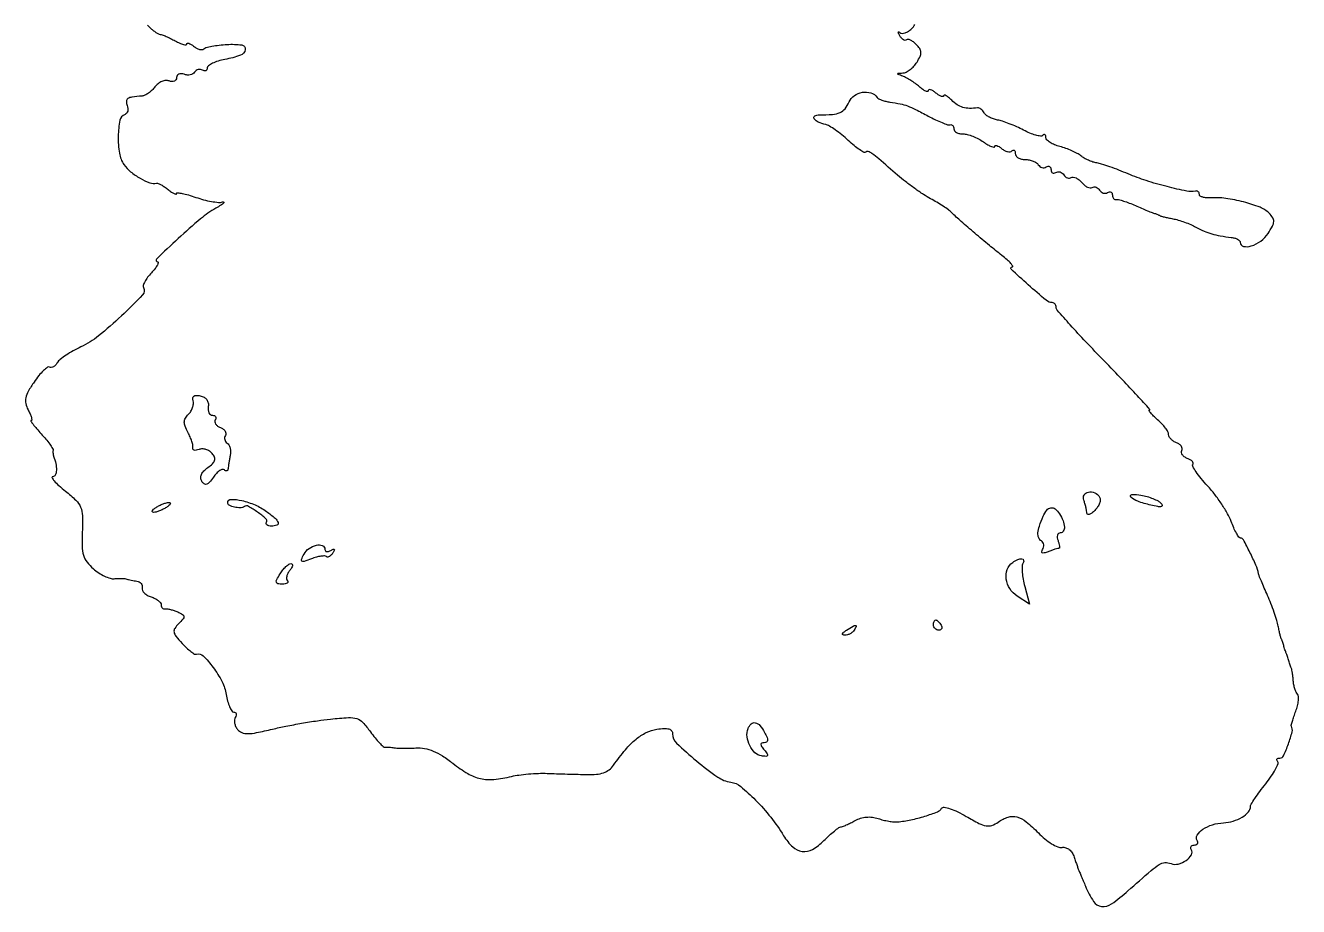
# Model space of a CAD drawing. Extents: x 0 to 263, y 1 to 345.
# Drawn here: x 14.4 to 263.4, y 1 to 173.2 of the extents above; entities that cross this region are included whole.
import ezdxf

# ---------------------------------------------------------------- set-up
doc = ezdxf.new("R2010")
doc.units = 0

msp = doc.modelspace()

# ---------------------------------------------------------------- linework, layer by layer
msp.add_lwpolyline([(38.294201, 173.229769, -0.03666), (38.85, 172.75, 0.024167), (39.379949, 172.268947, 0.02649), (39.938438, 171.856778, 0.027239), (40.448948, 171.558792, 0.106224), (40.8, 171.464565, -0.078349), (41.198794, 171.380832, -0.011882), (41.955313, 171.072425, -0.013066), (42.837236, 170.66047, -0.010974), (43.75, 170.179381, 0.021153), (44.613501, 169.746478, 0.041295), (45.339062, 169.489924, 0.064248), (45.837844, 169.425217, 0.414416), (46, 169.587261, -0.346558), (46.118072, 169.737152, -0.141947), (46.394215, 169.724541, -0.063781), (46.826354, 169.513106, -0.027583), (47.342009, 169.131121, 0.047616), (47.901172, 168.750573, 0.063773), (48.471384, 168.526102, 0.079639), (48.965802, 168.482125, 0.180722), (49.302167, 168.6355, -0.135507), (49.750636, 168.889914, -0.015366), (50.901087, 169.142256, -0.017699), (52.316735, 169.355917, -0.013524), (53.877261, 169.492588, -0.046928), (56.742327, 169.396644, -0.42111), (57.424413, 168.492653, -0.277593), (56.495271, 167.372139, -0.037893), (53.430731, 166.552983, 0.02686), (52.116628, 166.232579, 0.03931), (51.007777, 165.800658, 0.044933), (50.220353, 165.328841, 0.239732), (50, 164.89567, -0.104928), (49.927542, 164.554196, -0.180035), (49.726548, 164.348744, -0.164464), (49.424658, 164.314148, -0.085625), (49.069098, 164.457295, 0.103611), (48.667904, 164.60242, 0.098908), (48.235069, 164.577909, 0.096804), (47.837438, 164.387421, 0.094647), (47.537073, 164.059986, -0.125083), (47.196646, 163.730973, -0.08122), (46.681312, 163.538534, -0.072801), (46.07409, 163.508172, -0.06786), (45.467975, 163.650663, 0.074138), (44.906817, 163.775208, 0.122511), (44.431218, 163.691898, 0.152443), (44.117201, 163.41661, 0.137982), (44, 163, -0.138511), (43.882382, 162.583565, -0.152473), (43.567414, 162.308627, -0.122232), (43.090319, 162.22586, -0.073865), (42.527366, 162.351125, 0.11717), (41.868866, 162.439314, 0.073576), (41.112092, 162.24847, 0.06724), (40.375774, 161.818834, 0.066653), (39.777366, 161.208114, -0.039551), (39.196271, 160.547129, -0.03741), (38.508039, 159.972383, -0.039711), (37.81983, 159.558339, -0.095893), (37.25, 159.4, 0.01229), (35.274183, 159.192954, 0.108731), (34.454246, 158.897736, 0.258969), (34.180211, 158.398235, 0.090592), (34.336834, 157.564608, -0.06514), (34.474812, 156.991634, -0.085552), (34.440208, 156.455649, -0.104036), (34.243211, 156.03989, -0.150939), (33.915264, 155.805088, 0.271807), (32.918881, 154.665042, 0.041802), (32.593997, 151.549665, 0.044071), (32.820171, 148.215454, 0.114293), (33.715573, 145.995689, 0.06897), (35.006322, 144.606645, 0.041922), (36.858973, 143.337693, 0.041676), (38.754036, 142.460659, 0.142226), (40.096305, 142.369801, -0.155037), (40.425876, 142.339176, -0.026051), (41.003219, 142.058598, -0.026368), (41.669445, 141.643515, -0.020706), (42.346305, 141.127555, 0.019554), (42.981453, 140.641074, 0.041702), (43.514227, 140.328079, 0.077448), (43.870501, 140.220511, 0.455427), (44, 140.333196, -0.446307), (44.182349, 140.496791, -0.020851), (45.101563, 140.357854, -0.022917), (46.311618, 140.064897, -0.012939), (47.75, 139.605358, 0.019762), (49.295702, 139.13467, 0.02116), (50.839062, 138.799642, 0.021294), (52.181823, 138.625644, 0.086455), (53, 138.696345, -0.230491), (53.219469, 138.653136, -0.46806), (53.226794, 138.499982, -0.045154), (52.670159, 138.074358, -0.010645), (51.665683, 137.470512, 0.044577), (48.709502, 135.408457, 0.011378), (44.319158, 131.55066, 0.006222), (40.072704, 127.54585, 0.67171), (40.288955, 127.005589, -0.471806), (40.429625, 126.832357, -0.078531), (40.25737, 126.369655, -0.040607), (39.788228, 125.675447, -0.018642), (39.073536, 124.848556, 0.026152), (38.338458, 123.971813, 0.037214), (37.789155, 123.116798, 0.041232), (37.469567, 122.38993, 0.225036), (37.515832, 121.974384, -0.341723), (37.367156, 120.5635, -0.011889), (33.204183, 116.416586, -0.020476), (28.749371, 112.519305, -0.060722), (25.307469, 110.378142, 0.018545), (23.790377, 109.603132, 0.020255), (22.380078, 108.7387, 0.020185), (21.240648, 107.906611, 0.087767), (20.68854, 107.282922, -0.052598), (20.324754, 106.808934, -0.072649), (19.903675, 106.478032, -0.092767), (19.493272, 106.334701, -0.177987), (19.156157, 106.403489, 0.30657), (18.744788, 106.38646, 0.032522), (17.973173, 105.734767, 0.031304), (17.072644, 104.752173, 0.019634), (16.141335, 103.501315, 0.020834), (14.998617, 101.67488, 0.075842), (14.510356, 100.400999, 0.107954), (14.510858, 99.291146, 0.069077), (14.958901, 98.076793, -0.017226), (15.350713, 97.279867, -0.032663), (15.60069, 96.610058, -0.042973), (15.700469, 96.132575, -0.449847), (15.582933, 96, 0.591599), (15.511747, 95.870422, 0.017721), (15.948515, 95.234078, 0.018158), (16.619054, 94.393371, 0.009457), (17.51195, 93.392604, -0.013011), (18.43157, 92.347021, -0.018151), (19.1943, 91.362366, -0.014702), (19.762029, 90.520594, -0.174705), (19.84578, 90.142604, 0.033146), (19.828349, 89.860012, 0.023333), (19.84469, 89.54189, 0.023647), (19.889195, 89.23767, 0.044827), (19.95809, 89, -0.042036), (20.384972, 87.557475, -0.062501), (20.488593, 86.246088, -0.091969), (20.273921, 85.326799, -0.297859), (19.774012, 85, 0.568316), (19.645452, 84.784163, 0.057096), (20.072066, 84.174366, 0.030133), (20.975896, 83.269407, 0.013569), (22.261758, 82.189331, -0.024673), (24.313675, 80.386623, -0.102226), (25.236028, 79.029356, -0.092005), (25.594338, 77.345321, -0.017898), (25.56426, 74.226203, 0.017451), (25.534283, 71.38114, 0.066725), (25.81197, 69.633957, 0.090794), (26.487828, 68.309868, 0.050554), (27.731868, 66.985342, 0.034772), (28.775188, 66.19847, 0.034251), (29.92261, 65.559372, 0.036292), (31.003882, 65.143513, 0.098648), (31.81687, 65.063625, -0.016411), (32.516276, 65.109776, -0.015816), (33.225893, 65.1108, -0.015957), (33.850391, 65.07197, -0.054023), (34.25, 64.990154, 0.01928), (34.624132, 64.886073, 0.007572), (35.146875, 64.770474, 0.007482), (35.716469, 64.66239, 0.009259), (36.25, 64.579545, -0.092398), (36.709614, 64.427336, -0.101976), (37.065342, 64.123228, -0.106388), (37.261764, 63.714773, -0.109047), (37.270313, 63.265486, 0.163275), (37.331397, 62.781266, 0.082685), (37.68963, 62.273243, 0.067893), (38.280084, 61.818718, 0.053335), (39.020313, 61.493553, -0.040116), (39.777922, 61.184328, -0.050034), (40.418467, 60.775841, -0.05848), (40.860011, 60.335086, -0.168947), (41, 59.932612, 0.081871), (41.056736, 59.58844, 0.111202), (41.220312, 59.32059, 0.126772), (41.464372, 59.171342, 0.126989), (41.75, 59.158759, -0.088557), (42.150672, 59.171563, -0.023028), (42.786201, 59.04884, -0.022675), (43.509133, 58.839278, -0.021417), (44.224301, 58.561631, -0.030268), (45.165661, 58.079109, -0.242498), (45.416777, 57.67929, -0.199701), (45.260249, 57.189327, -0.020493), (44.419023, 56.276165, 0.049517), (43.650421, 55.338133, 0.191414), (43.497061, 54.615918, 0.128876), (43.863119, 53.80786, 0.018126), (45.077466, 52.417541, 0.017268), (45.960582, 51.540276, 0.024916), (46.804077, 50.833093, 0.022661), (47.526006, 50.336452, 0.223362), (47.882745, 50.294248, -0.283787), (49.195737, 49.985041, -0.037372), (51.149256, 47.720377, -0.040794), (52.884703, 44.924517, -0.078434), (53.705892, 42.424951, 0.024849), (53.986325, 41.112865, 0.03717), (54.371072, 40.006079, 0.041678), (54.795698, 39.214135, 0.254095), (55.189859, 39, -0.138566), (55.489868, 38.91523, -0.191081), (55.655883, 38.693382, -0.139214), (55.651889, 38.355837, -0.066371), (55.472927, 37.956195, 0.117071), (55.307788, 37.458696, 0.069183), (55.339681, 36.830587, 0.063146), (55.553778, 36.173547, 0.062983), (55.925219, 35.590106, 0.128308), (56.766747, 34.985704, 0.094372), (57.901427, 34.779883, 0.047629), (59.655981, 34.962898, 0.009304), (62.761308, 35.649901, -0.009921), (65.364876, 36.222532, -0.006046), (68.460362, 36.800414, -0.006058), (71.543748, 37.299125, -0.010668), (74.103752, 37.625747, -0.011777), (77.617574, 37.914568, -0.092302), (79.237114, 37.710038, -0.129618), (80.428644, 36.950491, -0.03169), (81.908784, 35.1281, 0.015355), (82.802642, 33.951026, 0.022268), (83.667585, 32.974188, 0.019022), (84.422793, 32.25134, 0.220599), (84.805032, 32.136765, -0.037169), (85.141748, 32.159939, -0.016224), (85.589603, 32.142896, -0.015951), (86.066234, 32.093927, -0.020508), (86.5, 32.017104, 0.043754), (87.079086, 31.942074, 0.007938), (88.163417, 31.914396, 0.008495), (89.437613, 31.923755, 0.00761), (90.75844, 31.976028, -0.057628), (92.491167, 31.871324, -0.054091), (94.193683, 31.375192, -0.045309), (95.995176, 30.432291, -0.024281), (98.038254, 28.969702, 0.033993), (100.955769, 26.965603, 0.078741), (103.419234, 25.990861, 0.079367), (106.051103, 25.829547, 0.034963), (109.5, 26.411225, -0.025733), (110.933591, 26.68029, -0.012367), (112.79375, 26.884495, -0.012227), (114.749299, 27.002272, -0.017105), (116.5, 27.004889, 0.000368), (118.306244, 26.94711, 0.000225), (120.437677, 26.881457, 0.000225), (122.548966, 26.818325, 0.0004), (124.287835, 26.768507, 0.030691), (126.102704, 26.829367, 0.061018), (127.505455, 27.138291, 0.075489), (128.589323, 27.715499, 0.078727), (129.435191, 28.581511, -0.0201), (131.786676, 31.632116, -0.045291), (133.853441, 33.690576, -0.059521), (135.843101, 34.977042, -0.074826), (137.933924, 35.636867, -0.024724), (139.371227, 35.79107, -0.087418), (140.289655, 35.683165, -0.163365), (140.802939, 35.320421, -0.159254), (141, 34.717413, 0.205413), (141.775628, 32.909103, 0.017114), (145.675787, 29.445435, 0.020725), (149.819642, 26.291834, 0.118558), (152.374615, 25.291836, -0.138624), (154.315772, 24.442277, -0.026012), (157.208542, 21.800674, -0.027494), (160.195489, 18.420805, -0.029838), (162.706623, 14.821256, 0.065431), (164.485936, 12.621605, 0.160748), (166.343253, 11.744487, 0.161867), (168.348823, 12.14794, 0.066581), (170.579753, 13.85248, -0.010536), (171.640246, 14.869197, -0.014559), (172.636496, 15.7327, -0.011089), (173.491954, 16.40054, -0.147313), (173.863636, 16.535435, 0.07955), (174.231146, 16.615457, 0.011001), (174.954772, 16.917282, 0.012379), (175.801481, 17.317883, 0.0102), (176.684525, 17.785578, -0.053806), (177.748222, 18.235262, -0.050823), (178.904055, 18.458631, -0.051086), (180.075282, 18.443706, -0.055633), (181.184525, 18.188686, 0.022288), (182.181037, 17.888532, 0.018689), (183.260454, 17.657762, 0.019096), (184.263724, 17.521433, 0.048163), (185, 17.520978, 0.029033), (187.569541, 17.919017, 0.021805), (190.338736, 18.641877, 0.016975), (192.775886, 19.484536, 0.164045), (193.607246, 20.173528, -0.307363), (194.076274, 20.383448, -0.035284), (195.257993, 20.086597, -0.032854), (196.759031, 19.483, -0.020521), (198.432524, 18.592411, 0.012978), (200.904238, 17.228806, 0.075783), (202.307042, 16.75316, 0.129051), (203.427251, 16.844161, 0.068424), (204.674713, 17.484713, -0.075057), (206.612349, 18.447562, -0.144745), (208.329264, 18.488526, -0.1058), (210.154137, 17.551305, -0.029587), (212.527171, 15.365173, 0.029521), (213.787182, 14.204097, 0.034471), (215.114346, 13.263383, 0.036888), (216.323789, 12.64299, 0.139376), (217.159963, 12.539407, -0.117761), (217.865388, 12.482339, -0.090054), (218.548904, 12.113545, -0.079612), (219.127233, 11.476974, -0.065417), (219.525441, 10.648302, 0.002079), (219.811568, 9.789109, 0.002504), (220.087842, 8.984189, 0.002135), (220.326762, 8.308577, 0.016877), (220.449272, 8, -0.003012), (220.586034, 7.681564, -0.000286), (220.915429, 6.900428, -0.000365), (221.306954, 5.968568, -0.000288), (221.729619, 4.958903, 0.04438), (223.307947, 1.960812, 0.225527), (224.869786, 0.994877, 0.18262), (226.838576, 1.49971, 0.028373), (230.048992, 4.037958, -0.002296), (234.55401, 7.998257, -0.037735), (236.16017, 9.196892, -0.124986), (237.25938, 9.557496, -0.10911), (238.459003, 9.377358, 0.152933), (239.872211, 9.28836, 0.090918), (241.424592, 9.985262, 0.109066), (242.440673, 11.075454, 0.278516), (242.429973, 12.113307, -0.104014), (242.308048, 12.451204, -0.179479), (242.371365, 12.739534, -0.165207), (242.614462, 12.932919, -0.086348), (243, 13, 0.086348), (243.385538, 13.067081, 0.165207), (243.628635, 13.260466, 0.179479), (243.691952, 13.548796, 0.104014), (243.570027, 13.886693, -0.287433), (243.576587, 14.944534, -0.103805), (244.672837, 16.068657, -0.073314), (246.555423, 16.965813, -0.06208), (248.728301, 17.348539, 0.060403), (250.621902, 17.675552, 0.063076), (252.352866, 18.443683, 0.073459), (253.58857, 19.464158, 0.185549), (254, 20.534667, -0.140853), (254.121044, 20.955826, -0.007804), (254.873386, 22.115908, -0.011562), (255.834191, 23.478769, -0.008166), (256.97323, 24.966199, 0.017637), (258.066454, 26.451239, 0.027793), (258.885103, 27.805437, 0.026552), (259.398567, 28.910178, 0.300425), (259.306563, 29.360104, -0.105241), (259.148452, 29.603717, -0.248977), (259.174005, 29.812031, -0.181537), (259.381836, 29.954689, -0.060671), (259.753878, 30, 0.293067), (260.470724, 30.459646, 0.020959), (261.409537, 32.753026, 0.023412), (262.143495, 35.127221, 0.190826), (262.0055, 36.233352, -0.192934), (261.981737, 36.430339, -0.006494), (262.197964, 37.19928, -0.011431), (262.490766, 38.113444, -0.007622), (262.865857, 39.147177, 0.029136), (263.200841, 40.210971, 0.037772), (263.375108, 41.218305, 0.04156), (263.385604, 42.043172, 0.180692), (263.186156, 42.480511, -0.090341), (262.913449, 42.874705, -0.030737), (262.66484, 43.528129, -0.029392), (262.473404, 44.299243, -0.029871), (262.375, 45.083333, 0.010288), (262.308808, 45.853802, 0.011918), (262.213281, 46.583854, 0.011005), (262.104493, 47.195732, 0.066519), (262, 47.5, -0.026436), (261.886909, 47.759641, -0.009044), (261.75, 48.146875, -0.008962), (261.614051, 48.580476, -0.010232), (261.5, 49, 0.010232), (261.385949, 49.419524, 0.008962), (261.25, 49.853125, 0.009044), (261.113091, 50.240359, 0.026436), (261, 50.5, -0.026436), (260.886909, 50.759641, -0.009044), (260.75, 51.146875, -0.008962), (260.614051, 51.580476, -0.010232), (260.5, 52, 0.011706), (260.389666, 52.40118, 0.013318), (260.26489, 52.779687, 0.012552), (260.142826, 53.09424, 0.069558), (260.05069, 53.25, -0.102714), (259.954877, 53.439397, -0.005493), (259.785516, 54.095414, -0.008418), (259.604602, 54.886493, -0.006021), (259.427853, 55.776942, 0.027703), (259.152564, 56.905303, 0.00995), (258.640592, 58.478681, 0.009835), (258.009834, 60.184585, 0.011496), (257.342557, 61.776942, -0.002519), (256.698532, 63.239584, -0.003528), (256.138981, 64.553227, -0.002124), (255.680625, 65.663953, -0.046522), (255.578824, 66, 0.050512), (255.044381, 67.71489, 0.01513), (253.893799, 70.201951, 0.007462), (252.605532, 72.685655, 0.276055), (252.079568, 73, -0.243799), (251.752128, 73.169749, -0.023157), (251.25127, 73.954688, -0.025453), (250.716847, 75.004813, -0.017208), (250.211623, 76.25, 0.040588), (249.516864, 77.756271, 0.017883), (248.371022, 79.62914, 0.017561), (247.007741, 81.538981, 0.022544), (245.617027, 83.189626, -0.014193), (244.350649, 84.642752, -0.023082), (243.370336, 85.95312, -0.019332), (242.697884, 87.031719, -0.338124), (242.749421, 87.416087, 0.26631), (242.818641, 87.671295, 0.125962), (242.647579, 87.979797, 0.073824), (242.23827, 88.301767, 0.038203), (241.648872, 88.581246, -0.058519), (241.06366, 88.888382, -0.089289), (240.656275, 89.290044, -0.119287), (240.486558, 89.718794, -0.175014), (240.569126, 90.111848, 0.167004), (240.657592, 90.502648, 0.120994), (240.503714, 90.92531, 0.092413), (240.120021, 91.317637, 0.061531), (239.563382, 91.614052, -0.053128), (238.965447, 91.919714, -0.05661), (238.459243, 92.339053, -0.063443), (238.114398, 92.803028, -0.128817), (238, 93.239693, 0.130475), (237.86317, 93.755121, 0.030214), (237.367553, 94.512623, 0.029196), (236.671133, 95.342537, 0.024958), (235.84699, 96.132705, -0.012079), (235.059312, 96.849914, -0.025347), (234.490577, 97.451482, -0.0385), (234.182572, 97.874181, -0.587106), (234.252789, 98, 0.651222), (234.323416, 98.159726, 0.001327), (231.884494, 100.826552, 0.004858), (228.973507, 103.931552, 0.002786), (225.405799, 107.622306, -0.004261), (221.800696, 111.373822, -0.006623), (218.762953, 114.675882, -0.002471), (216.216923, 117.546524, -0.182124), (216, 118.122306, 0.083697), (215.943249, 118.458958, 0.090859), (215.779687, 118.747813, 0.097738), (215.536127, 118.944566, 0.115272), (215.25, 119.019184, -0.169852), (214.052202, 119.472864, -0.007009), (210.525556, 122.519938, -0.007512), (207.21717, 125.550607, -0.678629), (207.395788, 126, 0.564961), (207.501959, 126.176207, 0.061214), (207.165573, 126.659035, 0.030984), (206.432645, 127.381294, 0.013783), (205.384859, 128.243524, -0.007026), (202.937206, 130.202849, -0.004251), (200.091794, 132.58783, -0.004186), (197.41103, 134.912937, -0.01134), (195.561741, 136.620325, 0.035647), (194.92085, 137.156795, 0.010781), (193.875933, 137.877992, 0.010741), (192.665975, 138.638387, 0.011491), (191.451103, 139.328522, -0.021993), (190.072763, 140.150267, -0.009949), (188.338762, 141.340348, -0.009829), (186.555787, 142.670739, -0.013259), (185, 143.947516, 0.001442), (181.326212, 147.110647, 0.021155), (179.983382, 148.16505, 0.074665), (179.245807, 148.543712, 0.285024), (178.764254, 148.430921, -0.336019), (178.444935, 148.386876, -0.020501), (177.5727, 148.924362, -0.023854), (176.51187, 149.715771, -0.014681), (175.33821, 150.741032, 0.016427), (174.093444, 151.820773, 0.017929), (172.81536, 152.783973, 0.017665), (171.668825, 153.526392, 0.079741), (170.930512, 153.821429, -0.05), (169.485705, 154.30173, -0.143435), (168.688923, 154.980764, -0.427182), (168.810222, 155.505081, -0.136639), (169.673972, 155.738949, 0.018835), (172.270018, 155.818119, 0.084558), (173.742225, 156.173508, 0.12436), (174.71842, 156.920297, 0.063461), (175.521937, 158.25, -0.134393), (176.538151, 159.496443, -0.114691), (178.11005, 160.144842, -0.119022), (179.760024, 160.022382, -0.15219), (181, 159.15005, 0.110851), (181.323239, 158.880904, 0.029515), (181.940625, 158.609242, 0.028425), (182.697707, 158.376149, 0.025917), (183.5, 158.221838, -0.015338), (185.511613, 157.878876, -0.037464), (186.957247, 157.471875, -0.030044), (188.501213, 156.801924, -0.007026), (191, 155.489831, 0.01254), (192.395249, 154.77671, 0.01696), (193.692188, 154.20762, 0.013986), (194.782872, 153.807498, 0.148887), (195.25, 153.794397, -0.136089), (195.535398, 153.793554, -0.135996), (195.779687, 153.645854, -0.113356), (195.943618, 153.366653, -0.076439), (196, 153, 0.172913), (196.136022, 152.618435, 0.093637), (196.522139, 152.29375, 0.073999), (197.097501, 152.07407, 0.054303), (197.777494, 152, -0.0647), (198.615973, 151.891044, -0.028182), (199.68571, 151.542718, -0.027309), (200.796096, 151.039179, -0.032678), (201.777494, 150.443296, 0.01938), (202.630761, 149.893657, 0.039381), (203.347139, 149.543374, 0.064928), (203.836511, 149.4203, 0.448825), (204, 149.565741, -0.334954), (204.118719, 149.723074, -0.148875), (204.394215, 149.71822, -0.066473), (204.826338, 149.511635, -0.028513), (205.342009, 149.131121, 0.050768), (205.904134, 148.753708, 0.066538), (206.483088, 148.537806, 0.082297), (206.989854, 148.507446, 0.171918), (207.342009, 148.675343, -0.113033), (207.592176, 148.832285, -0.253554), (207.806715, 148.79734, -0.172529), (207.953729, 148.56848, -0.057388), (208, 148.166667, 0.163043), (208.14908, 147.721641, 0.09607), (208.570164, 147.342708, 0.077332), (209.198629, 147.086686, 0.058189), (209.940983, 147, -0.047606), (210.730041, 146.924701, -0.046638), (211.496311, 146.701458, -0.050526), (212.12997, 146.373446, -0.110089), (212.510081, 145.983688, 0.090427), (212.820631, 145.639411, 0.095498), (213.22714, 145.434921, 0.099685), (213.665803, 145.401101, 0.108373), (214.069098, 145.542705, -0.09743), (214.424129, 145.676067, -0.174978), (214.726548, 145.620609, -0.170591), (214.928939, 145.382769, -0.092039), (215, 145, 0.092039), (215.071061, 144.617231, 0.170591), (215.273452, 144.379391, 0.174978), (215.575871, 144.323933, 0.09743), (215.930902, 144.457295, -0.110145), (216.334982, 144.597587, -0.099917), (216.775821, 144.560288, -0.094986), (217.185645, 144.350569, -0.088941), (217.5, 144, 0.077662), (217.805449, 143.643616, 0.090161), (218.190895, 143.419142, 0.100779), (218.594843, 143.359477, 0.125487), (218.955791, 143.472678, -0.175823), (219.359282, 143.556776, -0.075522), (219.893536, 143.39539, -0.061499), (220.470255, 143.0282, -0.047102), (221, 142.5, 0.047102), (221.529745, 141.9718, 0.061499), (222.106464, 141.60461, 0.075522), (222.640718, 141.443224, 0.175823), (223.044209, 141.527322, -0.125487), (223.405157, 141.640523, -0.100779), (223.809105, 141.580858, -0.090161), (224.194551, 141.356384, -0.077662), (224.5, 141, 0.088941), (224.814355, 140.649431, 0.094986), (225.224179, 140.439712, 0.099917), (225.665018, 140.402413, 0.110145), (226.069098, 140.542705, -0.090666), (226.42443, 140.681645, -0.169366), (226.726548, 140.637945, -0.176081), (226.928183, 140.418448, -0.098926), (227, 140.059017, 0.07111), (227.056136, 139.666302, 0.103397), (227.220313, 139.358521, 0.127472), (227.464584, 139.183715, 0.14593), (227.75, 139.161482, -0.114754), (228.202744, 139.154039, -0.014141), (229.160937, 138.88552, -0.016113), (230.29635, 138.491875, -0.012675), (231.5, 137.995276, 0.00314), (232.703619, 137.471614, 0.003807), (233.839063, 136.996263, 0.003229), (234.799734, 136.609875, 0.026114), (235.25, 136.458794, -0.014364), (235.555466, 136.364221, -0.014627), (235.853125, 136.252786, -0.014544), (236.10567, 136.141047, -0.056914), (236.25, 136.05069, 0.103298), (236.440162, 135.954766, 0.005333), (237.109697, 135.783336, 0.008285), (237.916479, 135.600024, 0.005905), (238.825565, 135.420432, -0.025993), (239.873395, 135.16933, -0.014969), (241.106736, 134.76456, -0.01493), (242.32422, 134.282642, -0.024087), (243.325565, 133.792835, 0.022823), (244.924471, 133.005717, 0.03198), (246.42055, 132.463194, 0.02871), (248.091497, 132.078048, 0.014162), (250.25, 131.772082, -0.0422), (250.919832, 131.638503, -0.057921), (251.485938, 131.401224, -0.07247), (251.872202, 131.103111, -0.194605), (252, 130.787196, 0.356105), (252.628698, 130.016393, 0.128952), (254.142523, 130.098378, 0.080156), (256.027877, 131.057409, 0.0903), (257.427193, 132.529226, 0.020761), (258.297522, 133.986026, 0.111277), (258.547407, 134.870438, 0.156864), (258.35017, 135.6195, 0.054238), (257.640829, 136.502029, 0.104316), (255.867639, 137.657484, 0.028031), (252.652919, 138.699984, 0.029241), (249.151498, 139.406392, 0.053841), (246.25, 139.502274, -0.035107), (245.388071, 139.498517, -0.055428), (244.660937, 139.628257, -0.07512), (244.164297, 139.860412, -0.25097), (244, 140.167119, 0.093193), (243.942663, 140.472074, 0.119064), (243.779687, 140.705898, 0.125874), (243.535843, 140.831191, 0.111705), (243.25, 140.831684, -0.106046), (241.531458, 140.815423, -0.011872), (237.698019, 141.695153, -0.015418), (233.59279, 142.876336, -0.023099), (230.098529, 144.180355, 0.008281), (228.285002, 144.91906, 0.008673), (226.475634, 145.58549, 0.008399), (224.895095, 146.10709, 0.037648), (223.94606, 146.326003, -0.04156), (223.177046, 146.509729, -0.025877), (222.311936, 146.844607, -0.025892), (221.487214, 147.266496, -0.042051), (220.841936, 147.716218, 0.04932), (220.132319, 148.195638, 0.019823), (219.080123, 148.711668, 0.019387), (217.894352, 149.181918, 0.023224), (216.744406, 149.528014, -0.034116), (215.69372, 149.869346, -0.046176), (214.806169, 150.325344, -0.054512), (214.188419, 150.820624, -0.199088), (214, 151.275075, 0.061179), (213.955568, 151.636847, 0.182871), (213.815882, 151.838352, 0.248216), (213.611884, 151.862184, 0.104149), (213.373216, 151.706549, -0.233533), (212.944293, 151.561281, -0.033829), (212.013105, 151.749965, -0.032468), (210.865235, 152.146302, -0.022464), (209.623216, 152.734511, 0.015344), (208.283966, 153.39227, 0.013318), (206.842696, 154.000297, 0.013512), (205.507963, 154.480805, 0.037802), (204.54341, 154.719882, -0.042087), (203.746343, 154.9247, -0.038434), (202.969099, 155.264807, -0.04064), (202.321668, 155.680285, -0.091616), (201.931606, 156.110664, 0.043733), (201.633709, 156.509949, 0.049185), (201.281392, 156.83431, 0.055498), (200.92974, 157.042687, 0.140181), (200.638197, 157.08541, -0.038544), (199.063742, 156.997164, -0.066153), (197.766636, 157.197414, -0.071536), (196.637126, 157.712858, -0.053665), (195.571429, 158.571429, 0.020821), (194.967444, 159.127102, 0.048243), (194.461607, 159.477425, 0.10937), (194.13581, 159.575154, 0.435926), (194, 159.448984, -0.367029), (193.869644, 159.295323, -0.129665), (193.559375, 159.324622, -0.059248), (193.076326, 159.570237, -0.025998), (192.5, 160, 0.029225), (191.923608, 160.424056, 0.068547), (191.440625, 160.650832, 0.154009), (191.133145, 160.649751, 0.326309), (191, 160.467457, -0.393467), (190.849069, 160.305354, -0.119267), (190.485938, 160.366217, -0.054435), (189.92243, 160.683078, -0.023915), (189.25, 161.214525, 0.020859), (188.470152, 161.838645, 0.016194), (187.573437, 162.453218, 0.016473), (186.698392, 162.972415, 0.037571), (186, 163.290565, -0.004586), (185.093261, 163.633441, -0.313476), (185.006305, 163.762597, -0.388368), (185.101551, 163.863641, -0.005449), (186.009453, 163.921053, 0.102711), (186.679513, 164.097123, 0.04725), (187.449514, 164.575693, 0.044072), (188.193289, 165.252933, 0.046497), (188.792129, 166.038753, 0.032977), (189.394472, 167.161758, 0.117292), (189.549894, 167.957579, 0.136132), (189.320725, 168.66994, 0.050932), (188.651723, 169.491134, 0.03491), (188.072435, 169.994724, 0.053106), (187.500918, 170.337078, 0.069278), (187.01957, 170.483478, 0.240036), (186.719183, 170.38585, -0.224275), (186.461256, 170.293406, -0.115606), (186.129316, 170.406099, -0.077258), (185.768902, 170.716946, -0.045304), (185.43981, 171.183469, -0.016384), (185.185469, 171.659117, -0.122878), (185.131676, 171.906945, -0.550793), (185.222463, 171.960518, -0.065013), (185.458722, 171.797619, 0.185176), (185.867658, 171.640285, 0.083348), (186.443981, 171.736389, 0.065696), (187.094396, 172.060864, 0.047899), (187.718355, 172.575498, 0.042692), (188.393387, 173.376817, 0.127871)], format="xyb")
for points in [[(50.206163, 98.713748, 0.061722), (50.175648, 98.058259, 0.091325), (50.322604, 97.503414, 0.118633), (50.618631, 97.135256, 0.16585), (51.01518, 97, -0.08901), (51.394202, 96.931987, -0.167826), (51.631547, 96.737031, -0.177399), (51.690359, 96.446063, -0.100807), (51.564761, 96.104785, 0.167719), (51.477508, 95.716845, 0.120855), (51.631568, 95.296958, 0.092131), (52.014336, 94.906882, 0.061252), (52.569126, 94.611848, -0.064445), (53.121675, 94.313481, -0.095266), (53.498923, 93.914179, -0.122245), (53.644504, 93.480352, -0.159855), (53.54707, 93.076161, 0.09787), (53.396575, 92.674457, 0.097662), (53.41004, 92.245385, 0.098215), (53.585045, 91.855469, 0.100219), (53.894621, 91.565128, -0.128912), (54.225193, 91.217888, -0.063619), (54.451252, 90.647501, -0.056752), (54.546448, 89.9564, -0.053236), (54.487445, 89.246029, 0.004773), (54.353801, 88.510325, 0.004257), (54.228784, 87.743625, 0.004273), (54.128166, 87.052526, 0.013189), (54.076511, 86.583333, -0.087424), (53.997391, 86.283108, -0.203721), (53.828511, 86.129902, -0.199106), (53.597791, 86.143355, -0.083716), (53.339695, 86.326972, 0.26906), (52.977758, 86.423149, 0.082034), (52.442207, 86.177764, 0.057322), (51.821949, 85.646933, 0.034364), (51.211656, 84.891793, -0.024385), (50.44183, 83.899421, -0.132582), (49.884696, 83.519381, -0.247504), (49.406479, 83.591779, -0.09572), (48.938025, 84.100277, -0.125802), (48.736451, 84.74441, -0.11672), (48.860086, 85.426183, -0.089655), (49.324805, 86.119331, -0.04762), (50.113737, 86.792218, 0.035044), (51.038479, 87.541663, 0.129491), (51.435664, 88.172214, 0.174411), (51.409907, 88.803439, 0.076799), (50.974559, 89.530654, 0.078221), (50.436243, 90.004652, 0.067752), (49.751844, 90.318968, 0.069927), (49.030942, 90.432055, 0.095888), (48.385993, 90.317878, -0.045138), (47.840295, 90.163208, -0.1093), (47.423793, 90.17644, -0.206636), (47.203076, 90.346691, -0.199789), (47.171558, 90.627319, 0.119388), (47.192928, 91.103039, 0.027761), (46.994908, 91.884188, 0.027102), (46.659156, 92.781724, 0.023657), (46.214435, 93.680554, -0.032144), (45.661608, 94.847253, -0.103321), (45.515002, 95.689575, -0.127331), (45.729771, 96.417541, -0.06138), (46.33234, 97.189483, 0.061013), (46.807208, 97.796914, 0.055493), (47.139631, 98.520266, 0.059072), (47.287998, 99.245122, 0.101759), (47.215189, 99.854432, -0.10312), (47.151589, 100.399125, -0.226098), (47.360172, 100.75188, -0.153943), (47.850017, 100.896242, -0.045781), (48.634832, 100.809252, -0.07987), (49.364548, 100.53351, -0.102025), (49.901808, 100.058443, -0.107315), (50.189692, 99.430063, -0.096699)], [(42, 79, -0.026766), (41.352293, 78.628962, -0.024204), (40.646875, 78.315379, -0.024967), (39.987337, 78.096832, -0.067616), (39.5, 78.030626, -0.190341), (39.267727, 78.122372, -0.335455), (39.234375, 78.315379, -0.102785), (39.485814, 78.625641, -0.027796), (40, 79, -0.026766), (40.647707, 79.371038, -0.024204), (41.353125, 79.684621, -0.024967), (42.012663, 79.903168, -0.067616), (42.5, 79.969374, -0.190341), (42.732273, 79.877628, -0.335455), (42.765625, 79.684621, -0.102785), (42.514186, 79.374359, -0.027796)], [(61.584188, 78.209478, -0.018525), (63.285631, 76.874331, -0.137433), (63.857296, 76.030145, -0.406641), (63.611093, 75.520914, -0.087224), (62.543989, 75.333333, -0.053726), (62.020628, 75.389732, -0.116403), (61.657861, 75.563387, -0.188485), (61.510939, 75.820007, -0.177054), (61.571997, 76.116493, 0.367953), (61.469751, 76.785839, 0.024789), (59.82842, 78.071529, 0.02502), (58.046819, 79.200678, 0.284645), (57.25, 79.16898, -0.146812), (56.44765, 78.918286, -0.060678), (55.305528, 79.044326, -0.063889), (54.311274, 79.417117, -0.277961), (54, 79.933779, -0.41607), (54.643094, 80.572812, -0.054358), (56.767428, 80.32755, -0.046277), (59.353928, 79.481757, -0.054999)], [(224.504741, 80.992329, -0.157085), (224.628282, 80.491725, -0.070398), (224.485222, 79.821308, -0.059573), (224.115835, 79.093771, -0.049186), (223.563758, 78.420901, -0.030017), (222.962265, 77.887596, -0.078537), (222.459354, 77.607204, -0.19915), (222.144645, 77.620207, -0.291983), (222, 77.846784, 0.042198), (221.958686, 78.335443, 0.015781), (221.821697, 79.010368, 0.015504), (221.625391, 79.740032, 0.018149), (221.393011, 80.418213, -0.225856), (221.471163, 81.420052, -0.22001), (222.30019, 82.006372, -0.156196), (223.544539, 81.846929, -0.145998)], [(236.5, 79.811072, -0.138176), (236.714576, 79.396191, -0.420098), (236.555254, 79.159635, -0.090359), (235.874647, 79.157987, -0.012846), (234.5, 79.441654, -0.0269), (231.947282, 80.18394, -0.115802), (230.622398, 81.02819, -0.644831), (230.812501, 81.51458, -0.057674), (232.586589, 81.403592, -0.026423), (233.775281, 81.124598, -0.025782), (234.937935, 80.719956, -0.026687), (235.91906, 80.25826, -0.081599)], [(216.662863, 77.75, -0.046267), (217.352638, 76.378279, -0.084123), (217.608108, 75.153333, -0.146886), (217.395031, 74.332315, -0.262059), (216.804527, 74, 0.174242), (216.464769, 73.877892, 0.149511), (216.254292, 73.559375, 0.104659), (216.216103, 73.074205, 0.059169), (216.361626, 72.5, -0.02128), (216.554772, 71.924602, -0.039047), (216.654516, 71.440625, -0.053526), (216.660714, 71.100936, -0.388464), (216.550403, 71, 0.069171), (216.312315, 70.966904, 0.007032), (215.764367, 70.803205, 0.008688), (215.114585, 70.586614, 0.006822), (214.417743, 70.330061, -0.025479), (213.678298, 70.088737, -0.163644), (213.29099, 70.111964, -0.369149), (213.17603, 70.333202, -0.081564), (213.352267, 70.760963, 0.082857), (213.541953, 71.224747, 0.092597), (213.560391, 71.706771, 0.100604), (213.40675, 72.131665, 0.117973), (213.105379, 72.434872, -0.164995), (212.585334, 73.064744, -0.109386), (212.44844, 74.000713, -0.063771), (212.720734, 75.343655, -0.020339), (213.455948, 77.25, -0.064273), (214.170783, 78.450321, -0.189891), (214.98407, 78.926819, -0.213906), (215.833557, 78.694647, -0.081215)], [(73, 70.774316, 0.167957), (73.096273, 70.495803, 0.190119), (73.339137, 70.353692, 0.121259), (73.71199, 70.386464, 0.0562), (74.154508, 70.595492, -0.028957), (74.624694, 70.849721, -0.348475), (74.811933, 70.805316, -0.288849), (74.834229, 70.593595, -0.024031), (74.554373, 70.087977, -0.046871), (74.228651, 69.657055, -0.077857), (73.873741, 69.373282, -0.113744), (73.548128, 69.275208, -0.216134), (73.297042, 69.369625, 0.201438), (72.955643, 69.509098, 0.033141), (72.229758, 69.453846, 0.031954), (71.334945, 69.266756, 0.023334), (70.369636, 68.950436, -0.009836), (68.93675, 68.437679, -0.223015), (68.512796, 68.486594, -0.373449), (68.413022, 68.806578, -0.01971), (68.918445, 69.847613, -0.114545), (69.903578, 70.971973, -0.100321), (71.330695, 71.614828, -0.154469), (72.502129, 71.517076, -0.304147)], [(66.131121, 66.657991, 0.050768), (65.753708, 66.095866, 0.066538), (65.537806, 65.516912, 0.082297), (65.507446, 65.010146, 0.171918), (65.675343, 64.657991, -0.209538), (65.771983, 64.41052, -0.243606), (65.647976, 64.193285, -0.106291), (65.257442, 64.045214, -0.037672), (64.658193, 64, -0.04574), (63.804003, 64.078305, -0.303332), (63.512438, 64.362077, -0.176729), (63.585565, 64.881277, -0.017121), (64.232073, 66, -0.029326), (64.775012, 66.765551, -0.035405), (65.373251, 67.4125, -0.038129), (65.940796, 67.869105, -0.151461), (66.362992, 68, -0.24188), (66.595748, 67.880405, -0.200784), (66.658662, 67.605785, -0.093189), (66.497532, 67.173688, -0.037505)], [(209.508303, 68.013435, 0.132528), (209.330618, 67.418119, 0.026221), (209.359703, 66.295276, 0.026101), (209.535852, 64.953318, 0.021677), (209.858646, 63.549772), (210.818719, 60.072674), (208.370319, 61.676927, -0.104223), (206.929815, 63.124184, -0.111311), (206.238575, 64.996576, -0.122875), (206.447154, 66.84147, -0.146041), (207.5, 68.234687, -0.051042), (208.502547, 68.824297, -0.135664), (209.315475, 68.95545, -0.349001), (209.64456, 68.629053, -0.169471)], [(176.5, 55, -0.075854), (176.175433, 54.618541, -0.054031), (175.713662, 54.298248, -0.053889), (175.192374, 54.083483, -0.074131), (174.690983, 54.015313, -0.102799), (174.327599, 54.095709, -0.37991), (174.239151, 54.292684, -0.147021), (174.445888, 54.597454, -0.027275), (175, 55, -0.008108), (176.281145, 55.798791, -0.136158), (176.758161, 55.931144, -0.541951), (176.886554, 55.734105, -0.034464)], [(193.5, 56, -0.082592), (193.656512, 55.6179, -0.161196), (193.6254, 55.29375, -0.182303), (193.413961, 55.078288, -0.108972), (193.059017, 55, -0.093332), (192.654762, 55.076123, -0.09642), (192.311086, 55.29375, -0.099167), (192.081062, 55.618444, -0.105053), (192, 56, -0.042167), (192.032345, 56.382849, -0.061769), (192.129539, 56.70625, -0.081139), (192.272352, 56.92554, -0.210953), (192.440983, 57, -0.151918), (192.65171, 56.934461, -0.038439), (192.933975, 56.70625, -0.035638), (193.231006, 56.382774, -0.029505)], [(159, 35, -0.022262), (159.462183, 34.035537, -0.111956), (159.568219, 33.450762, -0.252738), (159.374787, 33.127124, -0.135056), (158.912739, 33, 0.082007), (158.430147, 32.920312, 0.325304), (158.266892, 32.688948, 0.149599), (158.396976, 32.284968, 0.021055), (158.933363, 31.580293, -0.020895), (159.50432, 30.8307, -0.269988), (159.531927, 30.49377, -0.302037), (159.257115, 30.329598, -0.0244), (158.376804, 30.415202, -0.154854), (157.099715, 31.036831, -0.088302), (156.072887, 32.432252, -0.084406), (155.556371, 34.164223, -0.1206), (155.745374, 35.75, -0.112768), (156.369347, 36.695656, -0.252532), (157.174153, 36.916863, -0.163944), (158.086858, 36.355413, -0.050773)]]:
    msp.add_lwpolyline(points, format="xyb", close=True)

doc.saveas('drawing.dxf')
